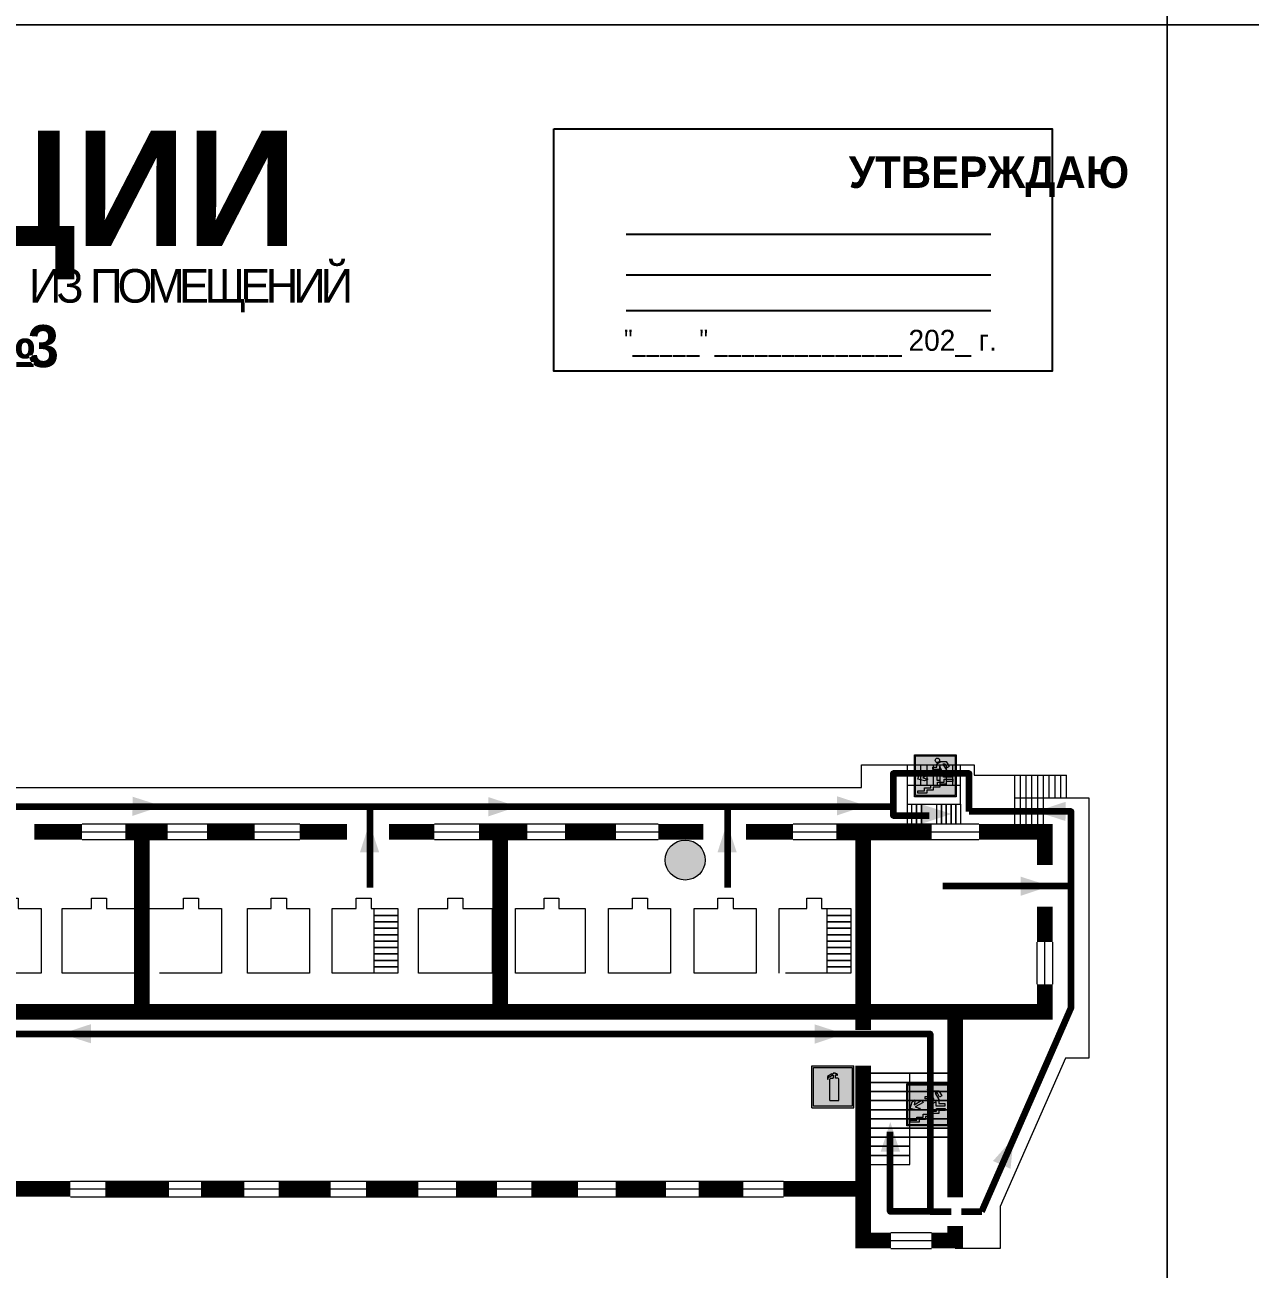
# Model space of a CAD drawing. Header units: millimetres. Extents: x 13810 to 67229, y 12374 to 21950.
# Drawn here: x 33169.7 to 33403.2, y 13913.7 to 14150.9 of the extents above; entities that cross this region are included whole.
import ezdxf

# ---------------------------------------------------------------- set-up
doc = ezdxf.new("R2010")
doc.units = ezdxf.units.MM
doc.linetypes.add('{ Wide Dash }', pattern=[12, 4, -2, 4, -2])
doc.layers.add('План_Штампы', color=7, linetype='Continuous')
doc.styles.add('обычный', font='arial.ttf')

# ---------------------------------------------------------------- blocks, each defined once
blk = doc.blocks.new('вниз 3')
at = {"lineweight": 0, "true_color": 0xffffff}
h = blk.add_hatch(color=7, dxfattribs=at)
h.dxf.hatch_style = 1
h.paths.add_polyline_path([(40997.5, -4475.69), (40997.25, -4475.28), (40995.76, -4476.15), (40995.97, -4475.23), (40995.39, -4475.56), (40995.05, -4476.83), (40996.33, -4477.17), (40996.91, -4476.83), (40996, -4476.55)], flags=0)
h.paths.add_polyline_path([(40999.81, -4473.95), (41000.22, -4473.95), (41000.64, -4474.67), (41001.03, -4474.43), (41000.46, -4473.49), (41000.42, -4473.49), (40999.43, -4473.49), (40998.68, -4473.92), (40998.68, -4474.57), (40997.88, -4474.57), (40997.88, -4475), (40999.14, -4475), (40999.14, -4474.43), (40999.14, -4474.38), (40999.59, -4475.15), (40998.72, -4475.67), (40998.72, -4477.06), (40999.24, -4477.06), (40999.24, -4475.96), (40999.95, -4475.56), (40999.95, -4476.43), (41001.61, -4476.43), (41001.61, -4475.88), (41000.47, -4475.88), (41000.47, -4475.12)], flags=0)
h.paths.add_polyline_path([(40999.2, -4473.24, 1), (40998.35, -4473.24, 1)], flags=0)
h.paths.add_polyline_path([(41000.46, -4477.26), (41001.69, -4477.26), (41001.69, -4476.84), (41000.03, -4476.84), (41000.03, -4477.39), (40998.78, -4477.39), (40998.78, -4477.95), (40997.53, -4477.95), (40997.53, -4478.5), (40996.29, -4478.5), (40996.29, -4479.06), (40995.05, -4479.06), (40995.05, -4479.48), (40995.29, -4479.48), (40996.72, -4479.48), (40996.72, -4478.92), (40997.97, -4478.92), (40997.97, -4478.36), (40999.2, -4478.36), (40999.2, -4477.81), (41000.46, -4477.81)], flags=0)
h.paths.add_polyline_path([(41002.37, -4472.17), (40994.37, -4472.17), (40994.37, -4480.17), (41002.37, -4480.17)])
h.paths.add_polyline_path([(41002.16, -4479.96), (40994.57, -4479.96), (40994.57, -4472.37), (41002.16, -4472.37)], flags=16)
h.paths.add_polyline_path([(41001.61, -4475.88), (41001.61, -4476.43), (40999.95, -4476.43), (40999.95, -4475.56), (40999.24, -4475.96), (40999.24, -4477.06), (40998.72, -4477.06), (40998.72, -4475.67), (40999.59, -4475.15), (40999.14, -4474.38), (40999.14, -4474.43), (40999.14, -4475), (40997.88, -4475), (40997.88, -4474.57), (40998.68, -4474.57), (40998.68, -4473.92), (40999.43, -4473.49), (41000.42, -4473.49), (41000.46, -4473.49), (41001.03, -4474.43), (41000.64, -4474.67), (41000.22, -4473.95), (40999.81, -4473.95), (41000.47, -4475.12), (41000.47, -4475.88)], flags=0)
h.paths.add_polyline_path([(41001.69, -4476.84), (41001.69, -4477.26), (41000.46, -4477.26), (41000.46, -4477.81), (40999.2, -4477.81), (40999.2, -4478.36), (40997.97, -4478.36), (40997.97, -4478.92), (40996.72, -4478.92), (40996.72, -4479.48), (40995.05, -4479.48), (40995.05, -4479.06), (40996.29, -4479.06), (40996.29, -4478.5), (40997.53, -4478.5), (40997.53, -4477.95), (40998.78, -4477.95), (40998.78, -4477.39), (41000.03, -4477.39), (41000.03, -4476.84)], flags=0)
h.paths.add_polyline_path([(40998.35, -4473.24, -1), (40999.2, -4473.24, -1)], flags=0)
h.paths.add_polyline_path([(40997.5, -4475.69), (40996, -4476.55), (40996.91, -4476.83), (40996.33, -4477.17), (40995.05, -4476.83), (40995.39, -4475.56), (40995.97, -4475.23), (40995.76, -4476.15), (40997.25, -4475.28)], flags=0)
at = {"lineweight": 0}
h = blk.add_hatch(color=126, dxfattribs=at)
h.dxf.hatch_style = 1
h.paths.add_polyline_path([(41002.16, -4472.37), (40994.57, -4472.37), (40994.57, -4479.96), (41002.16, -4479.96)])
h.paths.add_polyline_path([(40995.97, -4475.23), (40995.76, -4476.15), (40997.25, -4475.28), (40997.5, -4475.69), (40996, -4476.55), (40996.91, -4476.83), (40996.33, -4477.17), (40995.05, -4476.83), (40995.39, -4475.56)], flags=16)
h.paths.add_polyline_path([(40997.88, -4474.57), (40998.68, -4474.57), (40998.68, -4473.92), (40999.43, -4473.49), (41000.42, -4473.49), (41000.46, -4473.49), (41001.03, -4474.43), (41000.64, -4474.67), (41000.22, -4473.95), (40999.81, -4473.95), (41000.47, -4475.12), (41000.47, -4475.88), (41001.61, -4475.88), (41001.61, -4476.43), (40999.95, -4476.43), (40999.95, -4475.56), (40999.24, -4475.96), (40999.24, -4477.06), (40998.72, -4477.06), (40998.72, -4475.67), (40999.59, -4475.15), (40999.14, -4474.38), (40999.14, -4474.43), (40999.14, -4475), (40997.88, -4475)], flags=16)
h.paths.add_polyline_path([(40998.35, -4473.24, -1), (40999.2, -4473.24, -1)], flags=16)
h.paths.add_polyline_path([(40997.53, -4477.95), (40998.78, -4477.95), (40998.78, -4477.39), (41000.03, -4477.39), (41000.03, -4476.84), (41001.69, -4476.84), (41001.69, -4477.26), (41000.46, -4477.26), (41000.46, -4477.81), (40999.2, -4477.81), (40999.2, -4478.36), (40997.97, -4478.36), (40997.97, -4478.92), (40996.72, -4478.92), (40996.72, -4479.48), (40995.05, -4479.48), (40995.05, -4479.06), (40996.29, -4479.06), (40996.29, -4478.5), (40997.53, -4478.5)], flags=16)
at = {"lineweight": 0, "true_color": 0xffffff}
h = blk.add_hatch(color=7, dxfattribs=at)
h.dxf.hatch_style = 1
h.paths.add_polyline_path([(40999.2, -4473.24, 1), (40998.35, -4473.24, 1)])
h.paths.add_polyline_path([(40999.81, -4473.95), (41000.22, -4473.95), (41000.64, -4474.67), (41001.03, -4474.43), (41000.46, -4473.49), (41000.42, -4473.49), (40999.43, -4473.49), (40998.68, -4473.92), (40998.68, -4474.57), (40997.88, -4474.57), (40997.88, -4475), (40999.14, -4475), (40999.14, -4474.43), (40999.14, -4474.38), (40999.59, -4475.15), (40998.72, -4475.67), (40998.72, -4477.06), (40999.24, -4477.06), (40999.24, -4475.96), (40999.95, -4475.56), (40999.95, -4476.43), (41001.61, -4476.43), (41001.61, -4475.88), (41000.47, -4475.88), (41000.47, -4475.12)])
h.paths.add_polyline_path([(40999.2, -4477.81), (41000.46, -4477.81), (41000.46, -4477.26), (41001.69, -4477.26), (41001.69, -4476.84), (41000.03, -4476.84), (41000.03, -4477.39), (40998.78, -4477.39), (40998.78, -4477.95), (40997.53, -4477.95), (40997.53, -4478.5), (40996.29, -4478.5), (40996.29, -4479.06), (40995.05, -4479.06), (40995.05, -4479.48), (40995.29, -4479.48), (40996.72, -4479.48), (40996.72, -4478.92), (40997.97, -4478.92), (40997.97, -4478.36), (40999.2, -4478.36)])
h.paths.add_polyline_path([(40997.5, -4475.69), (40997.25, -4475.28), (40995.76, -4476.15), (40995.97, -4475.23), (40995.39, -4475.56), (40995.05, -4476.83), (40996.33, -4477.17), (40996.91, -4476.83), (40996, -4476.55)])
at = {"color": 126, "lineweight": 0}
for points in [[(40994.37, -4472.17), (41002.37, -4472.17), (41002.37, -4480.17), (40994.37, -4480.17)], [(40994.57, -4472.37), (41002.16, -4472.37), (41002.16, -4479.96), (40994.57, -4479.96)]]:
    blk.add_lwpolyline(points, close=True, dxfattribs=at)
for points in [[(40999.14, -4474.43), (40999.14, -4475), (40997.88, -4475), (40997.88, -4474.57), (40998.68, -4474.57), (40998.68, -4473.92), (40999.43, -4473.49), (41000.42, -4473.49), (41000.46, -4473.49), (41001.03, -4474.43), (41000.64, -4474.67), (41000.22, -4473.95), (40999.81, -4473.95), (41000.47, -4475.12), (41000.47, -4475.88), (41001.61, -4475.88), (41001.61, -4476.43), (40999.95, -4476.43), (40999.95, -4475.56), (40999.24, -4475.96), (40999.24, -4477.06), (40998.72, -4477.06), (40998.72, -4475.67), (40999.59, -4475.15), (40999.14, -4474.38), (40999.14, -4474.43)], [(40995.05, -4476.83), (40995.39, -4475.56), (40995.97, -4475.23), (40995.76, -4476.15), (40997.25, -4475.28), (40997.5, -4475.69), (40996, -4476.55), (40996.91, -4476.83), (40996.33, -4477.17), (40995.05, -4476.83)], [(40995.29, -4479.48), (40995.05, -4479.48), (40995.05, -4479.06), (40996.29, -4479.06), (40996.29, -4478.5), (40997.53, -4478.5), (40997.53, -4477.95), (40998.78, -4477.95), (40998.78, -4477.39), (41000.03, -4477.39), (41000.03, -4476.84), (41001.69, -4476.84), (41001.69, -4477.26), (41000.46, -4477.26), (41000.46, -4477.81), (40999.2, -4477.81), (40999.2, -4478.36), (40997.97, -4478.36), (40997.97, -4478.92), (40996.72, -4478.92), (40996.72, -4479.48), (40995.05, -4479.48)]]:
    blk.add_lwpolyline(points, dxfattribs=at)
blk.add_circle((40998.77, -4473.24), 0.426, dxfattribs=at)
blk = doc.blocks.new('A$C3AD82952')
at = {"true_color": 0xf5f5ff}
h = blk.add_hatch(color=7, dxfattribs=at)
h.dxf.hatch_style = 1
h.paths.add_polyline_path([(8.21, 8.73, 0.414214), (7.89, 9.05), (7.22, 9.05), (7.22, 9.92), (7.59, 9.92, 1), (7.57, 10.36), (7.22, 10.36), (7.22, 10.6), (6.43, 10.6), (6.43, 10.36), (6.01, 10.36), (4.74, 9.59), (4.74, 8.69), (4.98, 8.73), (4.98, 9.26), (6.12, 9.91), (6.43, 9.91), (6.43, 9.05), (5.76, 9.05, 0.414214), (5.44, 8.73), (5.44, 2.2), (8.21, 2.2)], flags=0)
h.paths.add_polyline_path([(12.8, 12.8), (0, 12.8), (0, 0), (12.8, 0)])
h.paths.add_polyline_path([(0.51, 12.29), (12.29, 12.29), (12.29, 0.51), (0.51, 0.51)], flags=16)
h.paths.add_polyline_path([(4.74, 9.59), (6.01, 10.36), (6.43, 10.36), (6.43, 10.6), (7.22, 10.6), (7.22, 10.36), (7.59, 10.36, -0.94586), (7.59, 9.92), (7.22, 9.92), (7.22, 9.05), (7.89, 9.05, -0.414214), (8.21, 8.73), (8.21, 2.2), (5.44, 2.2), (5.44, 8.73, -0.414214), (5.76, 9.05), (6.43, 9.05), (6.43, 9.91), (6.12, 9.91), (4.98, 9.26), (4.98, 8.73), (4.74, 8.69)], flags=0)
h = blk.add_hatch(color=242)
h.dxf.hatch_style = 1
h.paths.add_polyline_path([(12.29, 12.29), (0.51, 12.29), (0.51, 0.51), (12.29, 0.51)])
h.paths.add_polyline_path([(4.74, 8.69), (4.74, 9.59), (6.01, 10.36), (6.43, 10.36), (6.43, 10.6), (7.22, 10.6), (7.22, 10.36), (7.59, 10.36, -0.94586), (7.59, 9.92), (7.22, 9.92), (7.22, 9.05), (7.89, 9.05, -0.414214), (8.21, 8.73), (8.21, 2.2), (5.44, 2.2), (5.44, 8.73, -0.414214), (5.76, 9.05), (6.43, 9.05), (6.43, 9.91), (6.12, 9.91), (4.98, 9.26), (4.98, 8.73)], flags=16)
h = blk.add_hatch(color=7, dxfattribs=at)
h.dxf.hatch_style = 1
h.paths.add_polyline_path([(8.21, 8.73, 0.414214), (7.89, 9.05), (7.22, 9.05), (7.22, 9.92), (7.59, 9.92, 1), (7.57, 10.36), (7.22, 10.36), (7.22, 10.6), (6.43, 10.6), (6.43, 10.36), (6.01, 10.36), (4.74, 9.59), (4.74, 8.69), (4.98, 8.73), (4.98, 9.26), (6.12, 9.91), (6.43, 9.91), (6.43, 9.05), (5.76, 9.05, 0.414214), (5.44, 8.73), (5.44, 2.2), (8.21, 2.2)])
at = {"color": 242, "lineweight": 5}
for p, q in [((0, 0), (0, 12.8)), ((0, 12.8), (12.8, 12.8)), ((12.8, 0), (12.8, 12.8)), ((6.01, 10.36), (4.74, 9.59)), ((4.74, 9.59), (4.74, 8.69)), ((4.74, 8.69), (4.98, 8.73)), ((4.98, 9.26), (6.12, 9.91)), ((4.98, 8.73), (4.98, 9.26)), ((5.44, 2.2), (5.44, 8.73)), ((5.76, 9.05), (6.43, 9.05)), ((6.01, 10.36), (6.43, 10.36)), ((6.12, 9.91), (6.43, 9.91)), ((7.22, 10.6), (6.43, 10.6)), ((6.43, 10.6), (6.43, 10.36)), ((6.43, 9.91), (6.43, 9.05)), ((7.22, 10.36), (7.22, 10.6)), ((7.59, 10.36), (7.22, 10.36)), ((7.22, 9.05), (7.22, 9.92)), ((7.59, 9.92), (7.22, 9.92)), ((7.89, 9.05), (7.22, 9.05)), ((8.21, 2.2), (8.21, 8.73)), ((0, 0), (12.8, 0)), ((5.44, 2.2), (8.21, 2.2))]:
    blk.add_line(p, q, dxfattribs=at)
blk.add_lwpolyline([(0.51, 12.29), (12.29, 12.29), (12.29, 0.51), (0.51, 0.51)], close=True, dxfattribs=at)
for centre, radius, start, end in [((5.76, 8.73), 0.32, 90, 180), ((7.58, 10.14), 0.223, 273.1875, 86.8125), ((7.89, 8.73), 0.32, 0, 90)]:
    blk.add_arc(centre, radius, start, end, dxfattribs=at)
blk = doc.blocks.new('A$C7B8C2D5B')
at = {"lineweight": 0}
h = blk.add_hatch(color=5, dxfattribs=at)
h.dxf.hatch_style = 1
h.paths.add_polyline_path([(1.4, -3.02, 1), (-2.11, -3.02, 1)])
at = {"color": 5, "lineweight": 0}
blk.add_circle((-0.36, -3.02), 1.75, dxfattribs=at)

msp = doc.modelspace()

# ---------------------------------------------------------------- linework, layer by layer
at = {"color": 126, "lineweight": 0, "true_color": 0x008754}
for points in [[(32787.42, 14545.9), (33387.42, 14545.9), (33387.42, 14150.9), (32787.42, 14150.9)], [(32787.42, 14545.9), (33387.42, 14545.9), (33387.42, 14150.9), (32787.42, 14150.9)], [(32787.42, 14545.9), (33387.42, 14545.9), (33387.42, 14150.9), (32787.42, 14150.9)], [(32787.42, 14545.9), (33387.42, 14545.9), (33387.42, 14150.9), (32787.42, 14150.9)], [(33387.42, 14545.9), (33987.42, 14545.9), (33987.42, 14150.9), (33387.42, 14150.9)], [(32787.42, 14150.9), (33387.42, 14150.9), (33387.42, 13755.9), (32787.42, 13755.9)], [(32787.42, 14150.9), (33387.42, 14150.9), (33387.42, 13755.9), (32787.42, 13755.9)], [(32787.42, 14150.9), (33387.42, 14150.9), (33387.42, 13755.9), (32787.42, 13755.9)], [(32787.42, 14150.9), (33387.42, 14150.9), (33387.42, 13755.9), (32787.42, 13755.9)], [(33387.42, 14150.9), (33987.42, 14150.9), (33987.42, 13755.9), (33387.42, 13755.9)], [(33387.42, 14150.9), (33987.42, 14150.9), (33987.42, 13755.9), (33387.42, 13755.9)], [(33387.42, 14150.9), (33987.42, 14150.9), (33987.42, 13755.9), (33387.42, 13755.9)], [(33387.42, 14150.9), (33987.42, 14150.9), (33987.42, 13755.9), (33387.42, 13755.9)]]:
    msp.add_lwpolyline(points, close=True, dxfattribs=at)
msp.add_lwpolyline([(33270.51, 14131.06), (33365.51, 14131.06), (33365.51, 14084.85), (33270.51, 14084.85)], close=True)
for points in [[(33284.26, 14111.01), (33353.78, 14111.01)], [(33284.26, 14103.25), (33353.78, 14103.25)], [(33284.26, 14096.46), (33353.78, 14096.46)]]:
    msp.add_lwpolyline(points)
at = {"lineweight": 0}
for points in [[(32944.88, 13997.06), (32944.88, 14005.49), (33329.15, 14005.49), (33329.15, 14009.8), (33350.6, 14009.8), (33350.6, 14007.86), (33368.23, 14007.86)], [(33337.9, 13998.56), (33337.9, 14009.8)], [(33339.24, 14005.91), (33339.24, 14009.8)], [(33340.46, 14005.91), (33340.46, 14009.8)], [(33340.46, 14005.91), (33340.46, 14009.8)], [(33341.68, 14005.91), (33341.68, 14009.8)], [(33341.68, 14005.91), (33341.68, 14009.8)], [(33342.9, 14005.91), (33342.9, 14009.8)], [(33342.9, 14005.91), (33342.9, 14009.8)], [(33344.12, 14005.91), (33344.12, 14009.8)], [(33344.12, 14005.91), (33344.12, 14009.8)], [(33345.34, 14005.91), (33345.34, 14009.8)], [(33345.34, 14005.91), (33345.34, 14009.8)], [(33346.56, 14005.91), (33346.56, 14009.8)], [(33346.56, 14005.91), (33346.56, 14009.8)], [(33348.03, 14002.32), (33348.03, 14009.8)], [(33358.35, 13998.56), (33358.35, 14007.86)], [(33359.45, 13998.56), (33359.45, 14007.86)], [(33359.45, 13998.56), (33359.45, 14007.86)], [(33360.55, 13998.56), (33360.55, 14007.86)], [(33360.55, 13998.56), (33360.55, 14007.86)], [(33361.64, 13998.56), (33361.64, 14007.86)], [(33361.64, 13998.56), (33361.64, 14007.86)], [(33362.74, 13998.56), (33362.74, 14007.86)], [(33362.74, 13998.56), (33362.74, 14007.86)], [(33363.84, 13998.56), (33363.84, 14007.86)], [(33363.84, 13998.56), (33363.84, 14007.86)], [(33364.94, 14003.51), (33364.94, 14007.86)], [(33364.94, 14003.51), (33364.94, 14007.86)], [(33366.04, 14003.51), (33366.04, 14007.86)], [(33366.04, 14003.51), (33366.04, 14007.86)], [(33366.04, 14003.51), (33366.04, 14007.86)], [(33367.13, 14003.51), (33367.13, 14007.86)], [(33367.13, 14003.51), (33367.13, 14007.86)], [(33367.13, 14003.51), (33367.13, 14007.86)], [(33368.23, 14003.51), (33368.23, 14007.86)], [(33337.9, 14005.91), (33348.03, 14005.91)], [(33337.9, 14002.33), (33348.03, 14002.32)], [(33338.76, 13998.56), (33338.76, 14002.33)], [(33339.66, 14002.33), (33339.66, 13998.56)], [(33339.66, 13998.56), (33339.66, 14002.33)], [(33340.57, 14002.33), (33340.57, 13998.56)], [(33340.57, 13998.56), (33340.57, 14002.33)], [(33343.5, 13998.54), (33343.5, 14002.32)], [(33344.41, 14002.32), (33344.41, 13998.54)], [(33344.41, 13998.54), (33344.41, 14002.32)], [(33345.31, 14002.32), (33345.31, 13998.54)], [(33345.31, 13998.54), (33345.31, 14002.32)], [(33346.22, 14002.32), (33346.22, 13998.54)], [(33346.22, 13998.54), (33346.22, 14002.32)], [(33358.35, 14003.51), (33372.47, 14003.51), (33372.47, 13953.87), (33368.03, 13953.87), (33355.59, 13925.62), (33355.59, 13917.62), (33346.99, 13917.62)], [(33347.13, 14002.32), (33347.13, 13998.54)], [(33347.13, 13998.54), (33347.13, 14002.32)], [(33348.03, 14002.32), (33348.03, 13998.54)], [(33180.59, 13998.56), (33222.08, 13998.56)], [(33180.59, 13997.06), (33222.08, 13997.06)], [(33247.74, 13998.56), (33290.4, 13998.56)], [(33247.74, 13997.06), (33290.4, 13997.06)], [(33316.12, 13998.56), (33351.52, 13998.56)], [(33316.12, 13997.06), (33351.52, 13997.06)], [(33180.59, 13995.56), (33222.08, 13995.56)], [(33247.74, 13995.56), (33290.4, 13995.56)], [(33316.12, 13995.56), (33351.52, 13995.56)], [(33160.93, 13970.07), (33160.93, 13982.45), (33165.49, 13982.45), (33165.49, 13984.4), (33168.4, 13984.4), (33168.4, 13982.45), (33172.76, 13982.45), (33172.76, 13970.07), (33160.93, 13970.07)], [(33176.78, 13970.07), (33176.78, 13982.45), (33182.36, 13982.45), (33182.36, 13984.4), (33185.25, 13984.4), (33185.25, 13982.45), (33190.85, 13982.45), (33190.85, 13970.07), (33176.78, 13970.07)], [(33192.07, 13970.07), (33192.07, 13982.45), (33199.9, 13982.45), (33199.9, 13984.4), (33202.8, 13984.4), (33202.8, 13982.45), (33207.17, 13982.45), (33207.17, 13970.07), (33195.33, 13970.07)], [(33212.09, 13970.07), (33212.09, 13982.45), (33216.65, 13982.45), (33216.65, 13984.4), (33219.56, 13984.4), (33219.56, 13982.45), (33223.92, 13982.45), (33223.92, 13970.07), (33212.09, 13970.07)], [(33228.24, 13970.07), (33228.24, 13982.45), (33232.81, 13982.45), (33232.81, 13984.4), (33235.71, 13984.4), (33235.71, 13982.45), (33236.18, 13982.45), (33236.18, 13970.07), (33228.24, 13970.07)], [(33236.18, 13982.45), (33240.75, 13982.45)], [(33240.75, 13982.45), (33240.75, 13970.07)], [(33244.71, 13970.07), (33244.71, 13982.45), (33250.29, 13982.45), (33250.29, 13984.4), (33253.18, 13984.4), (33253.18, 13982.45), (33258.78, 13982.45), (33258.78, 13970.07), (33244.71, 13970.07)], [(33263.17, 13970.07), (33263.17, 13982.45), (33268.68, 13982.45), (33268.68, 13984.4), (33271.44, 13984.4), (33271.44, 13982.45), (33276.47, 13982.45), (33276.47, 13970.07), (33263.17, 13970.07)], [(33280.9, 13970.07), (33280.9, 13982.45), (33285.47, 13982.45), (33285.47, 13984.4), (33288.37, 13984.4), (33288.37, 13982.45), (33292.74, 13982.45), (33292.74, 13970.07), (33280.9, 13970.07)], [(33297.22, 13970.07), (33297.22, 13982.45), (33301.78, 13982.45), (33301.78, 13984.4), (33304.69, 13984.4), (33304.69, 13982.45), (33309.05, 13982.45), (33309.05, 13970.07), (33297.22, 13970.07)], [(33313.43, 13970.07), (33313.43, 13982.45), (33318.75, 13982.45), (33318.75, 13984.4), (33321.51, 13984.4), (33321.51, 13982.45), (33322.56, 13982.45), (33322.56, 13970.07), (33314.63, 13970.07)], [(33322.56, 13982.45), (33327.14, 13982.45)], [(33327.14, 13982.45), (33327.14, 13970.07)], [(33236.18, 13981.1), (33240.75, 13981.1)], [(33240.75, 13981.1), (33236.18, 13981.1)], [(33322.56, 13981.1), (33327.14, 13981.1)], [(33327.14, 13981.1), (33322.56, 13981.1)], [(33236.18, 13979.88), (33240.75, 13979.88)], [(33240.75, 13979.88), (33236.18, 13979.88)], [(33236.18, 13978.65), (33240.75, 13978.65)], [(33240.75, 13978.65), (33236.18, 13978.65)], [(33322.56, 13979.88), (33327.14, 13979.88)], [(33327.14, 13979.88), (33322.56, 13979.88)], [(33322.56, 13978.65), (33327.14, 13978.65)], [(33327.14, 13978.65), (33322.56, 13978.65)], [(33236.18, 13977.43), (33240.75, 13977.43)], [(33240.75, 13977.43), (33236.18, 13977.43)], [(33236.18, 13976.2), (33240.75, 13976.2)], [(33240.75, 13976.2), (33236.18, 13976.2)], [(33322.56, 13977.43), (33327.14, 13977.43)], [(33327.14, 13977.43), (33322.56, 13977.43)], [(33322.56, 13976.2), (33327.14, 13976.2)], [(33327.14, 13976.2), (33322.56, 13976.2)], [(33362.6, 13967.97), (33362.6, 13976.02)], [(33364.1, 13967.97), (33364.1, 13976.02)], [(33365.6, 13967.97), (33365.6, 13976.02)], [(33236.18, 13974.97), (33240.75, 13974.97)], [(33240.75, 13974.97), (33236.18, 13974.97)], [(33236.18, 13973.75), (33240.75, 13973.75)], [(33240.75, 13973.75), (33236.18, 13973.75)], [(33322.56, 13974.97), (33327.14, 13974.97)], [(33327.14, 13974.97), (33322.56, 13974.97)], [(33322.56, 13973.75), (33327.14, 13973.75)], [(33327.14, 13973.75), (33322.56, 13973.75)], [(33236.18, 13972.52), (33240.75, 13972.52)], [(33240.75, 13972.52), (33236.18, 13972.52)], [(33236.18, 13971.3), (33240.75, 13971.3)], [(33240.75, 13971.3), (33236.18, 13971.3)], [(33322.56, 13972.52), (33327.14, 13972.52)], [(33327.14, 13972.52), (33322.56, 13972.52)], [(33322.56, 13971.3), (33327.14, 13971.3)], [(33327.14, 13971.3), (33322.56, 13971.3)], [(33240.75, 13970.07), (33236.18, 13970.07)], [(33327.14, 13970.07), (33322.56, 13970.07)], [(33346.99, 13951), (33329.47, 13951)], [(33329.47, 13951), (33346.99, 13951)], [(33346.99, 13949.27), (33329.47, 13949.27)], [(33329.47, 13949.27), (33346.99, 13949.27)], [(33346.99, 13949.27), (33329.47, 13949.27)], [(33329.47, 13949.27), (33346.99, 13949.27)], [(33338.37, 13933.61), (33338.37, 13951)], [(33346.99, 13947.53), (33329.47, 13947.53)], [(33329.47, 13947.53), (33346.99, 13947.53)], [(33346.99, 13947.53), (33329.47, 13947.53)], [(33329.47, 13947.53), (33346.99, 13947.53)], [(33346.99, 13945.79), (33329.47, 13945.79)], [(33329.47, 13945.79), (33346.99, 13945.79)], [(33346.99, 13945.79), (33329.47, 13945.79)], [(33329.47, 13945.79), (33346.99, 13945.79)], [(33346.99, 13944.05), (33329.47, 13944.05)], [(33329.47, 13944.05), (33346.99, 13944.05)], [(33346.99, 13944.05), (33329.47, 13944.05)], [(33329.47, 13944.05), (33346.99, 13944.05)], [(33346.99, 13942.31), (33329.47, 13942.31)], [(33329.47, 13942.31), (33346.99, 13942.31)], [(33346.99, 13942.31), (33329.47, 13942.31)], [(33329.47, 13942.31), (33346.99, 13942.31)], [(33346.99, 13940.57), (33329.47, 13940.57)], [(33329.47, 13940.57), (33346.99, 13940.57)], [(33346.99, 13940.57), (33329.47, 13940.57)], [(33329.47, 13940.57), (33346.99, 13940.57)], [(33346.99, 13938.83), (33329.47, 13938.83)], [(33329.47, 13938.83), (33346.99, 13938.83)], [(33338.37, 13937.09), (33329.47, 13937.09)], [(33329.47, 13937.09), (33338.37, 13937.09)], [(33338.37, 13935.35), (33329.47, 13935.35)], [(33329.47, 13935.35), (33338.37, 13935.35)], [(33329.47, 13933.61), (33338.37, 13933.61)], [(33178.36, 13930.46), (33314.25, 13930.46)], [(33178.36, 13928.96), (33314.25, 13928.96)], [(33178.36, 13927.46), (33314.25, 13927.46)], [(33334.75, 13920.62), (33342.46, 13920.62)], [(33334.75, 13919.12), (33342.46, 13919.12)], [(33334.75, 13917.62), (33342.46, 13917.62)]]:
    msp.add_lwpolyline(points, dxfattribs=at)
at = {"color": 126, "lineweight": 100, "true_color": 0x008754}
for points in [[(33349.67, 14000.93), (33349.67, 14008.16), (33335.19, 14008.16), (33335.19, 14000.16), (33342.02, 14000.16)], [(32982.68, 13985.94), (32982.68, 14001.9), (33335.19, 14001.9)], [(33235.44, 14001.9), (33235.44, 13986.41)], [(33303.59, 14001.9), (33303.59, 13986.41)], [(33352.08, 13924.68), (33369.13, 13963.48), (33369.13, 14000.93), (33349.67, 14000.93)], [(33369.13, 13986.7), (33344.67, 13986.7)], [(33161.94, 13958.55), (33342.22, 13958.55), (33342.22, 13924.68), (33334.64, 13924.68), (33334.64, 13939.84)]]:
    msp.add_lwpolyline(points, dxfattribs=at)
at = {"lineweight": 0, "const_width": 3}
for points in [[(33180.59, 13997.06), (33171.48, 13997.06)], [(33196.89, 13997.06), (33188.84, 13997.06)], [(33191.99, 13997.06), (33191.99, 13962.7)], [(33213.51, 13997.06), (33204.4, 13997.06)], [(33231.08, 13997.06), (33222.08, 13997.06)], [(33247.74, 13997.06), (33239.06, 13997.06)], [(33265.42, 13997.06), (33256.21, 13997.06)], [(33260.28, 13997.06), (33260.28, 13962.7)], [(33282.35, 13997.06), (33272.62, 13997.06)], [(33298.97, 13997.06), (33290.4, 13997.06)], [(33316.12, 13997.06), (33307.12, 13997.06)], [(33342.52, 13997.06), (33324.32, 13997.06)], [(33329.47, 13997.06), (33329.47, 13959.23)], [(33364.1, 13990.72), (33364.1, 13997.06), (33351.52, 13997.06)], [(33364.1, 13976.02), (33364.1, 13982.78)], [(33364.1, 13967.97), (33364.1, 13962.7), (32954.46, 13962.7)], [(33346.99, 13927.34), (33346.99, 13962.7)], [(33329.47, 13928.96), (33329.47, 13952.46)], [(33163.8, 13928.96), (33178.36, 13928.96)], [(33185.01, 13928.96), (33197.15, 13928.96)], [(33203.27, 13928.96), (33211.5, 13928.96)], [(33218.05, 13928.96), (33227.97, 13928.96)], [(33234.72, 13928.96), (33244.65, 13928.96)], [(33251.87, 13928.96), (33259.68, 13928.96)], [(33266.22, 13928.96), (33275.09, 13928.96)], [(33282.27, 13928.96), (33291.87, 13928.96)], [(33298.1, 13928.96), (33306.65, 13928.96)], [(33314.25, 13928.96), (33329.47, 13928.96), (33329.47, 13919.12), (33334.75, 13919.12)], [(33342.46, 13919.12), (33346.99, 13919.12), (33346.99, 13921.86)]]:
    msp.add_lwpolyline(points, dxfattribs=at)
at = {"color": 126, "linetype": '{ Wide Dash }', "lineweight": 100, "true_color": 0x008754}
msp.add_lwpolyline([(33342.22, 13924.68), (33352.08, 13924.68)], dxfattribs=at)
at = {"layer": 'План_Штампы', "color": 126, "true_color": 0x008754}
for points in [[(33190.19, 14000.08), (33190.2, 14003.74), (33195.82, 14001.94)], [(33324.45, 14000.17), (33324.46, 14003.83), (33330.08, 14002.02)], [(33258.01, 13999.99), (33258.01, 14003.66), (33263.63, 14001.85)], [(33340.68, 13998.6), (33340.69, 14002.26), (33346.31, 14000.45)], [(33368.04, 14002.76), (33368.03, 13999.1), (33362.41, 14000.91)], [(33237.21, 13993.13), (33233.55, 13993.13), (33235.36, 13998.75)], [(33305.36, 13993.13), (33301.7, 13993.13), (33303.51, 13998.75)], [(33359.47, 13984.84), (33359.47, 13988.5), (33365.09, 13986.7)], [(33182.29, 13960.38), (33182.28, 13956.72), (33176.66, 13958.52)], [(33320.25, 13956.66), (33320.25, 13960.32), (33325.87, 13958.51)], [(33336.48, 13936.09), (33332.82, 13936.09), (33334.63, 13941.71)], [(33357.56, 13932.79), (33354.21, 13934.28), (33358.14, 13938.69)]]:
    msp.add_solid(points, dxfattribs=at)

# ---------------------------------------------------------------- block references
at = {"color": 126, "true_color": 0x008754}
for p in [(-7655.15, 18483.91), (-7656.6, 18421.14)]:
    msp.add_blockref('вниз 3', p, dxfattribs=at)
for name, p, xscale, yscale, zscale in [('A$C7B8C2D5B', (33296.33, 13998.23), 2.177419353276491, 2.177419353276491, 2.177419353276491), ('A$C3AD82952', (33319.71, 13944.42), 0.625, 0.625, 0.625)]:
    msp.add_blockref(name, p, dxfattribs=dict(xscale=xscale, yscale=yscale, zscale=zscale))

# ---------------------------------------------------------------- texts
at = {"lineweight": 0, "style": 'обычный'}
for s, insert, char_height, width, attachment_point in [('{\\fProxima Nova Rg|b1|i0|c204|p2;ПЛАН ЭВАКУАЦИИ}', (32944.44, 14130.73), 22, 493.8901, 1), ('\\pi-18,l18,t18;{\\fProxima Nova Rg|b1|i0|c204|p2;УТВЕРЖДАЮ\\H1.1997x; }', (33353.45, 14121.94), 6, 126.6484, 5), ('{\\fArial Narrow|b0|i0|c204|p34;"_____" ______________ \\fProxima Nova Rg|b0|i0|c204|p2;202_ г. }', (33319.41, 14090.18), 4, 78.6503, 5)]:
    msp.add_mtext(s, dxfattribs=dict(at, insert=insert, char_height=char_height, width=width, attachment_point=attachment_point))
at = {"color": 0, "lineweight": 0, "insert": (33093.83, 14098.94), "char_height": 8, "width": 449.2158, "attachment_point": 5, "style": 'обычный'}
msp.add_mtext('{\\fArial Black|b1|i0|c204|p34;\\H2x;\\T0.85;  \\fArial Narrow|b0|i0|c204|p34;\\H0.8x;\\W0.9;\\P\\fProxima Nova Rg|b0|i0|c204|p2;\\H0.5x;\\W1;\\C256;ПРИ ПОЖАРЕ  ИЛИ ДРУГИХ ЧРЕЗВЫЧАЙНЫХ СИТУАЦИЯХ  ИЗ ПОМЕЩЕНИЙ \\fProxima Nova Rg|b1|i0|c204|p2;\\H1.25x;\\P ОКН  ЦЭН:  ЗДАНИЕ ПЕРЕДЕЛА №3\\P2 ЭТАЖ}', dxfattribs=at)

doc.saveas('drawing.dxf')
